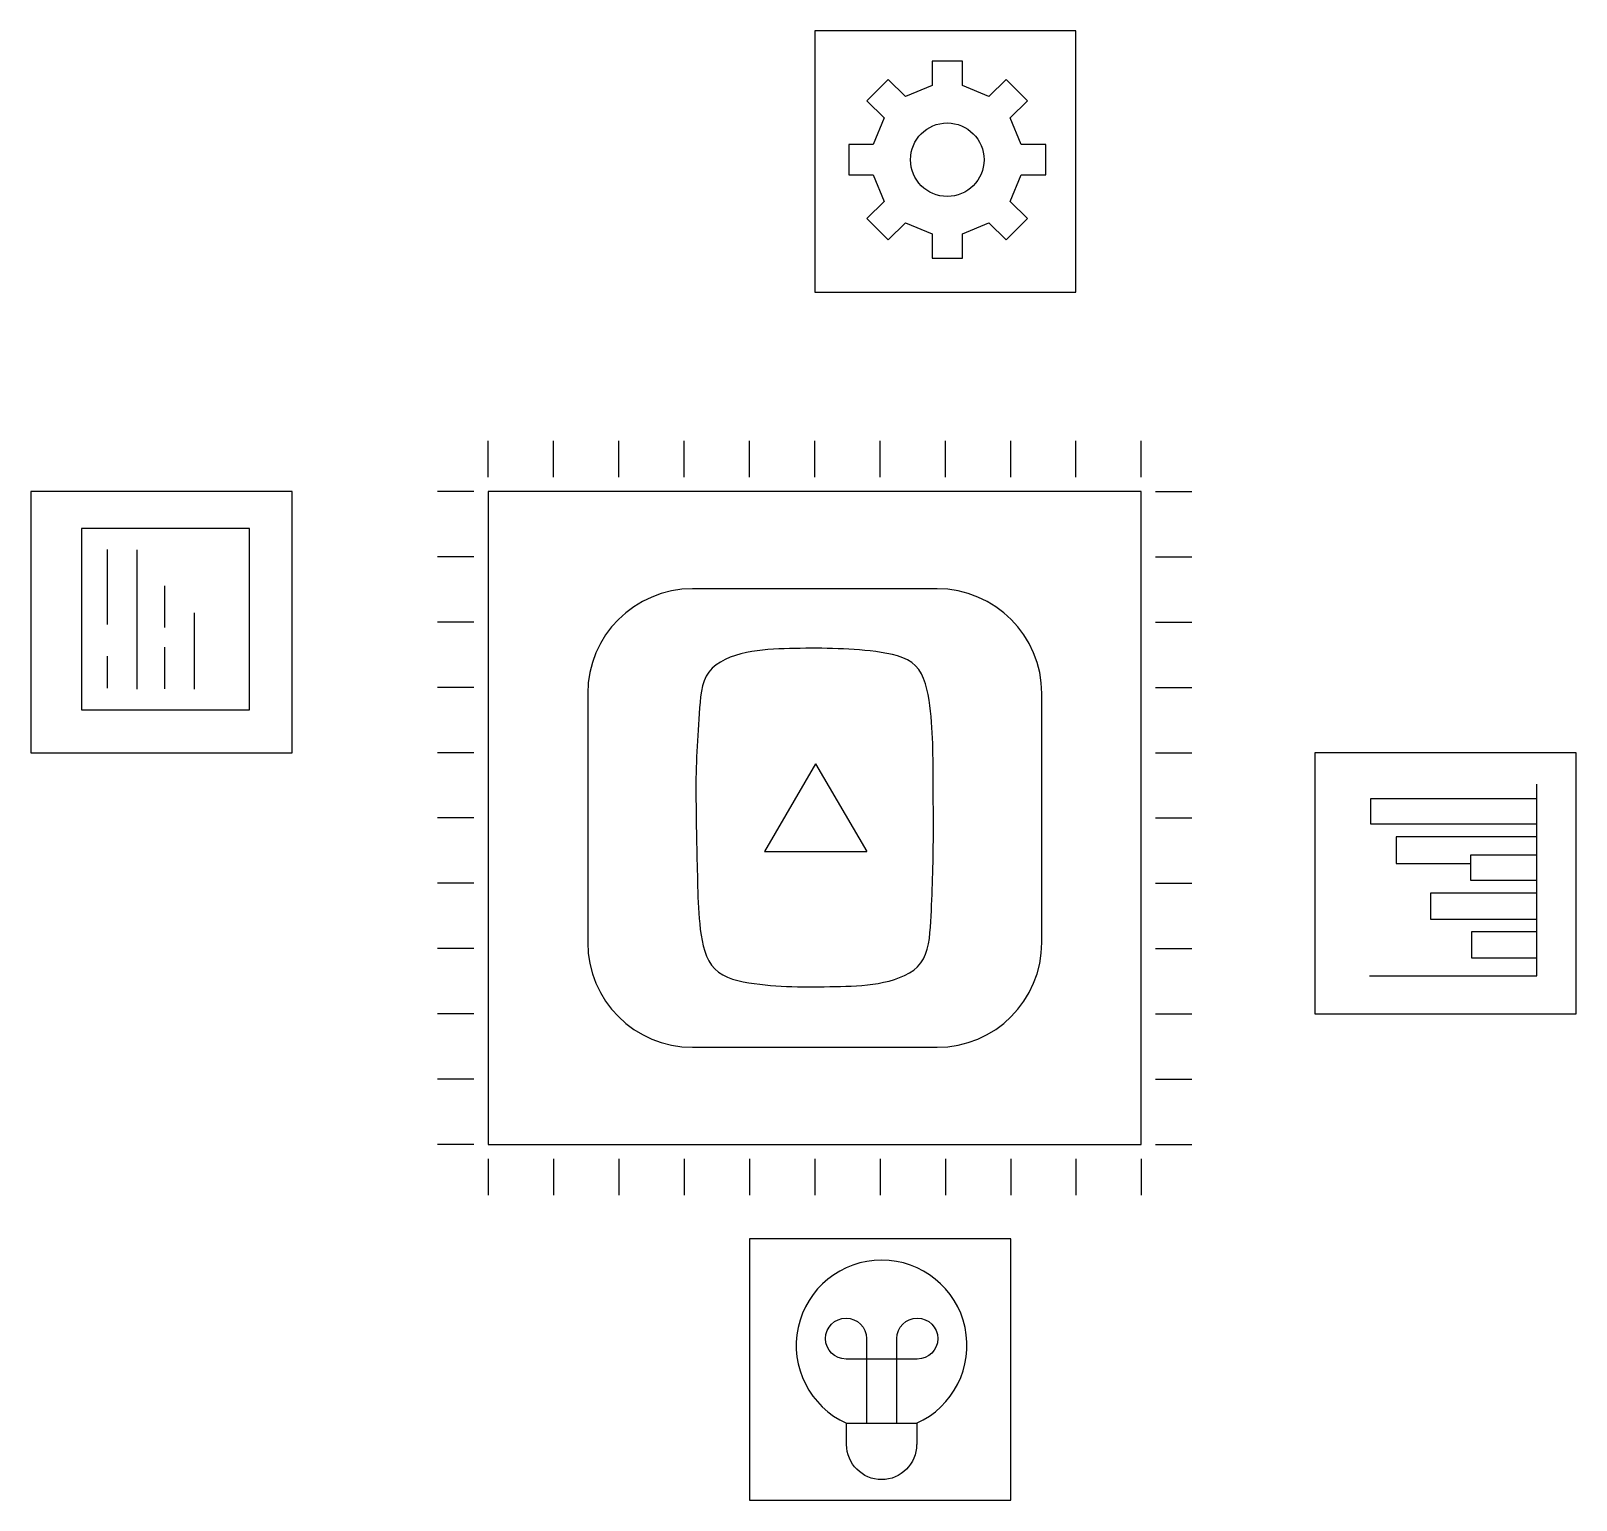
# Model space of a CAD drawing. Header units: centimetres. Extents: x 500 to 736, y 319 to 544.
import ezdxf

# ---------------------------------------------------------------- set-up
doc = ezdxf.new("R2010")
doc.units = ezdxf.units.CM
for name, color, linetype, true_color in [('Center-chip-color1', 132, 'Continuous', 0x00c8c5), ('Center-chip-color1-back', 132, 'Continuous', 0x00c8c5), ('Center-chip-pattern', 132, 'Continuous', 0x00c8c5), ('Center-chip-side-texture', 123, 'Continuous', 0x3fbfbf), ('Center-chip-side-texture-back', 123, 'Continuous', 0x3fbfbf), ('Satellite-chip-color2', 192, 'Continuous', 0x7d26cd), ('Satellite-chip-color2-back', 192, 'Continuous', 0x7d26cd), ('Satellite-chip-color2-pattern', 192, 'Continuous', 0x7d26cd), ('Satellite-chip-color3', 5, 'Continuous', 0x0000ff), ('Satellite-chip-color3-back', 5, 'Continuous', 0x0000ff), ('Satellite-chip-color3-pattern', 5, 'Continuous', 0x0000ff), ('Satellite-chip-color4', 96, 'Continuous', 0x007f00), ('Satellite-chip-color4-back', 96, 'Continuous', 0x007f00), ('Satellite-chip-color4-pattern', 96, 'Continuous', 0x007f00), ('Trace-start-lines', 121, 'Continuous', 0x8de4e2), ('Trace-start-lines-back', 121, 'Continuous', 0x8de4e2)]:
    doc.layers.add(name, color=color, linetype=linetype, true_color=true_color)

msp = doc.modelspace()

# ---------------------------------------------------------------- linework, layer by layer
at = {"layer": 'Center-chip-color1'}
for p, q in [((669.89, 473.17, 20), (569.89, 473.17, 20)), ((569.89, 473.17, 20), (569.89, 373.17, 20)), ((669.89, 473.17, 1), (669.89, 473.17, 19)), ((669.89, 373.17), (669.89, 473.17)), ((669.89, 373.17, 20), (669.89, 473.17, 20)), ((569.89, 373.17, 1), (569.89, 373.17, 19)), ((569.89, 373.17), (669.89, 373.17)), ((569.89, 373.17, 20), (669.89, 373.17, 20)), ((669.89, 373.17, 1), (669.89, 373.17, 19))]:
    msp.add_line(p, q, dxfattribs=at)
at = {"layer": 'Center-chip-color1-back'}
for p, q in [((569.89, 473.17, 1), (569.89, 473.17, 19)), ((569.89, 473.17), (569.89, 373.17)), ((669.89, 473.17), (569.89, 473.17))]:
    msp.add_line(p, q, dxfattribs=at)
at = {"layer": 'Center-chip-pattern'}
for p, q in [((638.63, 458.27, 20), (601.17, 458.27, 20)), ((585.14, 442.23, 20), (585.14, 404.1, 20)), ((654.67, 404.1, 20), (654.67, 442.23, 20)), ((620.02, 431.46, 20), (612.18, 418.02, 20)), ((620.02, 431.46, 20), (627.85, 418.02, 20)), ((612.18, 418.02, 20), (627.85, 418.02, 20)), ((601.17, 388.07, 20), (638.63, 388.07, 20)), ((601.79, 388.07, 20), (638.01, 388.07, 20))]:
    msp.add_line(p, q, dxfattribs=at)
for centre, start, end in [((601.17, 442.23, 20), 90, 180), ((638.63, 442.23, 20), 360, 90), ((601.17, 404.1, 20), 180, 270), ((638.63, 404.1, 20), 270, 0)]:
    msp.add_arc(centre, 16.03, start, end, dxfattribs=at)
msp.add_open_spline([(630.43, 398.01, 20), (628.21, 397.53, 20), (623.87, 397.37, 20), (617.19, 397.27, 20), (610.74, 397.62, 20), (603.63, 399.13, 20), (602.17, 406.2, 20), (601.95, 412.67, 20), (601.81, 419.33, 20), (601.68, 425.92, 20), (601.72, 432.59, 20), (602.22, 439.01, 20), (602.62, 446.3, 20), (609.49, 448.87, 20), (615.99, 449.14, 20), (622.68, 449.19, 20), (629.11, 448.8, 20), (636.27, 447.43, 20), (637.71, 440.24, 20), (638.03, 433.81, 20), (638.03, 427.14, 20), (638.09, 420.55, 20), (637.97, 413.88, 20), (637.69, 407.44, 20), (637.19, 400.21, 20), (632.65, 398.48, 20), (630.43, 398.01, 20)], degree=3, dxfattribs=at)
at = {"layer": 'Center-chip-side-texture'}
for p, q in [((669.89, 463.17, 1), (669.89, 463.17, 19)), ((669.89, 453.17, 1), (669.89, 453.17, 19)), ((669.89, 443.17, 1), (669.89, 443.17, 19)), ((669.89, 433.17, 1), (669.89, 433.17, 19)), ((669.89, 423.17, 1), (669.89, 423.17, 19)), ((669.89, 413.17, 1), (669.89, 413.17, 19)), ((669.89, 403.17, 1), (669.89, 403.17, 19)), ((669.89, 393.17, 1), (669.89, 393.17, 19)), ((669.89, 383.17, 1), (669.89, 383.17, 19)), ((579.89, 373.17, 1), (579.89, 373.17, 19)), ((589.89, 373.17, 1), (589.89, 373.17, 19)), ((599.89, 373.17, 1), (599.89, 373.17, 19)), ((609.89, 373.17, 1), (609.89, 373.17, 19)), ((619.89, 373.17, 1), (619.89, 373.17, 19)), ((629.89, 373.17, 1), (629.89, 373.17, 19)), ((639.89, 373.17, 1), (639.89, 373.17, 19)), ((649.89, 373.17, 1), (649.89, 373.17, 19)), ((659.89, 373.17, 1), (659.89, 373.17, 19))]:
    msp.add_line(p, q, dxfattribs=at)
at = {"layer": 'Center-chip-side-texture-back'}
for p, q in [((579.89, 473.17, 1), (579.89, 473.17, 19)), ((589.89, 473.17, 1), (589.89, 473.17, 19)), ((599.89, 473.17, 1), (599.89, 473.17, 19)), ((609.89, 473.17, 1), (609.89, 473.17, 19)), ((619.89, 473.17, 1), (619.89, 473.17, 19)), ((629.89, 473.17, 1), (629.89, 473.17, 19)), ((639.89, 473.17, 1), (639.89, 473.17, 19)), ((649.89, 473.17, 1), (649.89, 473.17, 19)), ((659.89, 473.17, 1), (659.89, 473.17, 19)), ((569.89, 463.17, 1), (569.89, 463.17, 19)), ((569.89, 453.17, 1), (569.89, 453.17, 19)), ((569.89, 443.17, 1), (569.89, 443.17, 19)), ((569.89, 433.17, 1), (569.89, 433.17, 19)), ((569.89, 423.17, 1), (569.89, 423.17, 19)), ((569.89, 413.17, 1), (569.89, 413.17, 19)), ((569.89, 403.17, 1), (569.89, 403.17, 19)), ((569.89, 393.17, 1), (569.89, 393.17, 19)), ((569.89, 383.17, 1), (569.89, 383.17, 19))]:
    msp.add_line(p, q, dxfattribs=at)
at = {"layer": 'Satellite-chip-color2'}
for p, q in [((649.89, 358.74, 5), (609.89, 358.74, 5)), ((609.89, 358.74, 5), (609.89, 318.74, 5)), ((649.89, 318.74, 5), (649.89, 358.74, 5)), ((649.89, 318.74), (649.89, 358.74)), ((649.89, 358.74), (649.89, 358.74, 5)), ((609.89, 318.74, 5), (649.89, 318.74, 5)), ((609.89, 318.74), (649.89, 318.74)), ((609.89, 318.74), (609.89, 318.74, 5)), ((649.89, 318.74), (649.89, 318.74, 5))]:
    msp.add_line(p, q, dxfattribs=at)
at = {"layer": 'Satellite-chip-color2-back'}
for p, q in [((649.89, 358.74), (609.89, 358.74)), ((609.89, 358.74), (609.89, 318.74)), ((609.89, 358.74), (609.89, 358.74, 5))]:
    msp.add_line(p, q, dxfattribs=at)
at = {"layer": 'Satellite-chip-color2-pattern'}
for p, q in [((627.82, 343.47, 5), (627.82, 330.5, 5)), ((632.45, 330.5, 5), (632.45, 343.47, 5)), ((630.13, 340.32, 5), (624.68, 340.32, 5)), ((635.59, 340.32, 5), (630.13, 340.32, 5)), ((624.77, 330.5, 5), (635.5, 330.5, 5)), ((624.77, 327.24, 5), (624.77, 330.5, 5)), ((635.5, 330.5, 5), (635.5, 327.24, 5))]:
    msp.add_line(p, q, dxfattribs=at)
msp.add_arc((630.13, 342.42, 5), 13.07, 294.2316, 245.7684, dxfattribs=at)
at = {"layer": 'Satellite-chip-color2-pattern', "extrusion": (0, 0, -1)}
for centre, radius, start, end in [((-624.68, 343.47, -5), 3.14, 270, 180), ((-635.59, 343.47, -5), 3.14, 360, 270), ((-630.13, 327.24, -5), 5.36, 180, 0)]:
    msp.add_arc(centre, radius, start, end, dxfattribs=at)
at = {"layer": 'Satellite-chip-color3'}
for p, q in [((696.46, 433.17, 5), (696.46, 393.17, 5)), ((736.46, 433.17, 5), (696.46, 433.17, 5)), ((736.46, 433.17), (736.46, 433.17, 5)), ((736.46, 393.17), (736.46, 433.17)), ((736.46, 393.17, 5), (736.46, 433.17, 5)), ((696.46, 393.17), (696.46, 393.17, 5)), ((696.46, 393.17), (736.46, 393.17)), ((696.46, 393.17, 5), (736.46, 393.17, 5)), ((736.46, 393.17), (736.46, 393.17, 5))]:
    msp.add_line(p, q, dxfattribs=at)
at = {"layer": 'Satellite-chip-color3-back'}
for p, q in [((696.46, 433.17), (696.46, 433.17, 5)), ((696.46, 433.17), (696.46, 393.17)), ((736.46, 433.17), (696.46, 433.17))]:
    msp.add_line(p, q, dxfattribs=at)
at = {"layer": 'Satellite-chip-color3-pattern'}
for points in [[(704.85, 398.98), (730.44, 398.98), (730.44, 428.33)], [(730.44, 426.12), (704.96, 426.12), (704.96, 422.25), (730.44, 422.25)], [(730.44, 420.31), (708.93, 420.31), (708.93, 416.2), (720.31, 416.2)], [(730.44, 417.48), (720.31, 417.48), (720.31, 413.66), (730.44, 413.66)], [(730.44, 411.67), (714.15, 411.67), (714.15, 407.7), (730.44, 407.7)], [(730.44, 405.76), (720.45, 405.76), (720.45, 401.75), (730.44, 401.75)]]:
    msp.add_lwpolyline(points, dxfattribs=at)
at = {"layer": 'Satellite-chip-color4'}
for p, q in [((619.89, 543.67, 5), (619.89, 503.67, 5)), ((659.89, 543.67, 5), (619.89, 543.67, 5)), ((659.89, 543.67), (659.89, 543.67, 5)), ((659.89, 503.67, 5), (659.89, 543.67, 5)), ((659.89, 503.67), (659.89, 543.67)), ((619.89, 503.67), (619.89, 503.67, 5)), ((619.89, 503.67, 5), (659.89, 503.67, 5)), ((619.89, 503.67), (659.89, 503.67)), ((659.89, 503.67), (659.89, 503.67, 5)), ((539.89, 473.17, 5), (499.89, 473.17, 5)), ((499.89, 473.17, 5), (499.89, 433.17, 5)), ((539.89, 433.17), (539.89, 473.17)), ((539.89, 433.17, 5), (539.89, 473.17, 5)), ((539.89, 473.17), (539.89, 473.17, 5)), ((499.89, 433.17), (539.89, 433.17)), ((499.89, 433.17, 5), (539.89, 433.17, 5)), ((499.89, 433.17), (499.89, 433.17, 5)), ((539.89, 433.17), (539.89, 433.17, 5))]:
    msp.add_line(p, q, dxfattribs=at)
at = {"layer": 'Satellite-chip-color4-back'}
for p, q in [((619.89, 543.67), (619.89, 543.67, 5)), ((619.89, 543.67), (619.89, 503.67)), ((659.89, 543.67), (619.89, 543.67)), ((539.89, 473.17), (499.89, 473.17)), ((499.89, 473.17), (499.89, 433.17)), ((499.89, 473.17), (499.89, 473.17, 5))]:
    msp.add_line(p, q, dxfattribs=at)
at = {"layer": 'Satellite-chip-color4-pattern'}
for p, q in [((511.64, 452.77, 5), (511.64, 464.28, 5)), ((516.16, 442.87, 5), (516.16, 464.22, 5)), ((520.39, 452.33, 5), (520.39, 458.71, 5)), ((524.92, 442.87, 5), (524.92, 454.59, 5)), ((511.64, 443.07, 5), (511.64, 447.97, 5)), ((520.39, 442.96, 5), (520.39, 449.34, 5))]:
    msp.add_line(p, q, dxfattribs=at)
for points in [[(628.84, 526.27), (625.1, 526.27), (625.1, 521.64), (628.84, 521.64), (630.52, 517.57), (627.88, 514.93), (631.15, 511.66), (633.79, 514.3), (637.86, 512.61), (637.86, 508.88), (642.49, 508.88), (642.49, 512.61), (646.56, 514.3), (649.2, 511.66), (652.47, 514.93), (649.83, 517.57), (651.52, 521.64), (655.25, 521.64), (655.25, 526.27), (651.52, 526.27), (649.83, 530.34), (652.47, 532.98), (649.2, 536.25), (646.56, 533.61), (642.49, 535.29), (642.49, 539.03), (637.86, 539.03), (637.86, 535.29), (633.79, 533.61), (631.15, 536.25), (627.88, 532.98), (630.52, 530.34)], [(533.38, 439.74), (533.38, 467.49), (507.62, 467.49), (507.62, 439.74)]]:
    msp.add_lwpolyline(points, close=True, dxfattribs=at)
msp.add_circle((640.18, 523.95, 5), 5.63, dxfattribs=at)
at = {"layer": 'Trace-start-lines'}
for p, q in [((669.89, 475.35), (669.89, 480.9)), ((672.07, 473.17), (677.62, 473.17)), ((672.07, 463.17), (677.62, 463.17)), ((672.07, 453.17), (677.62, 453.17)), ((672.07, 443.17), (677.62, 443.17)), ((672.07, 433.17), (677.62, 433.17)), ((672.07, 423.17), (677.62, 423.17)), ((672.07, 413.17), (677.62, 413.17)), ((672.07, 403.17), (677.62, 403.17)), ((672.07, 393.17), (677.62, 393.17)), ((672.07, 383.17), (677.62, 383.17)), ((567.71, 373.17), (562.16, 373.17)), ((672.07, 373.17), (677.62, 373.17)), ((569.89, 370.99), (569.89, 365.44)), ((579.89, 370.99), (579.89, 365.44)), ((589.89, 370.99), (589.89, 365.44)), ((599.89, 370.99), (599.89, 365.44)), ((609.89, 370.99), (609.89, 365.44)), ((619.89, 370.99), (619.89, 365.44)), ((629.89, 370.99), (629.89, 365.44)), ((639.89, 370.99), (639.89, 365.44)), ((649.89, 370.99), (649.89, 365.44)), ((659.89, 370.99), (659.89, 365.44)), ((669.89, 370.99), (669.89, 365.44))]:
    msp.add_line(p, q, dxfattribs=at)
at = {"layer": 'Trace-start-lines-back'}
for p, q in [((569.89, 475.35), (569.89, 480.9)), ((579.89, 475.35), (579.89, 480.9)), ((589.89, 475.35), (589.89, 480.9)), ((599.89, 475.35), (599.89, 480.9)), ((609.89, 475.35), (609.89, 480.9)), ((619.89, 475.35), (619.89, 480.9)), ((629.89, 475.35), (629.89, 480.9)), ((639.89, 475.35), (639.89, 480.9)), ((649.89, 475.35), (649.89, 480.9)), ((659.89, 475.35), (659.89, 480.9)), ((567.71, 473.17), (562.16, 473.17)), ((567.71, 463.17), (562.16, 463.17)), ((567.71, 453.17), (562.16, 453.17)), ((567.71, 443.17), (562.16, 443.17)), ((567.71, 433.17), (562.16, 433.17)), ((567.71, 423.17), (562.16, 423.17)), ((567.71, 413.17), (562.16, 413.17)), ((567.71, 403.17), (562.16, 403.17)), ((567.71, 393.17), (562.16, 393.17)), ((567.71, 383.17), (562.16, 383.17))]:
    msp.add_line(p, q, dxfattribs=at)

doc.saveas('drawing.dxf')
